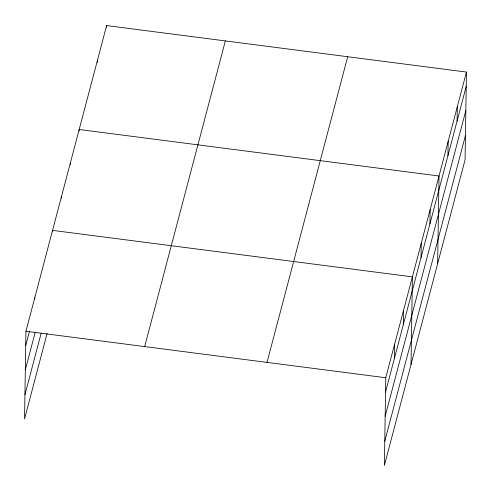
<?xml version="1.0" encoding="UTF-8"?>
<svg xmlns="http://www.w3.org/2000/svg" width="491" height="491" viewBox="0 0 491 491"><rect width="100%" height="100%" fill="white"/><g stroke="black" fill="none" stroke-linecap="round" stroke-linejoin="round"><path stroke-width="0.74" d="M466.45 72.073L385.766 377.739L384.385 465.425L465.075 159.759L466.45 72.073L106.615 25.575L25.925 331.241L24.55 418.927L47.124 333.407M34.781 299.123L34.806 297.62M52.531 231.881L52.555 230.371L412.391 276.869L411.016 364.555M61.406 198.254L61.43 196.75M70.281 164.632L70.305 163.129M79.155 131.011L79.18 129.501L439.015 175.999L437.641 263.685M97.433 62.48L97.47 60.221M106.59 27.085L106.615 25.575M394.414 358.424L394.641 344.111M403.289 324.803L403.516 310.49M421.045 257.554L421.266 243.248M429.92 223.933L430.141 209.62M447.939 155.665L448.16 141.359M457.078 121.025L457.305 106.713M25.704 345.554L29.564 330.934M25.323 369.766L35.162 332.487M24.931 394.715L41.14 333.315M144.673 346.585L225.357 40.919M267.018 362.395L347.702 56.729M385.539 392.045L466.223 86.379M385.159 416.264L465.842 110.598M384.766 441.206L465.456 135.541M25.925 331.241L385.766 377.739"/></g></svg>
